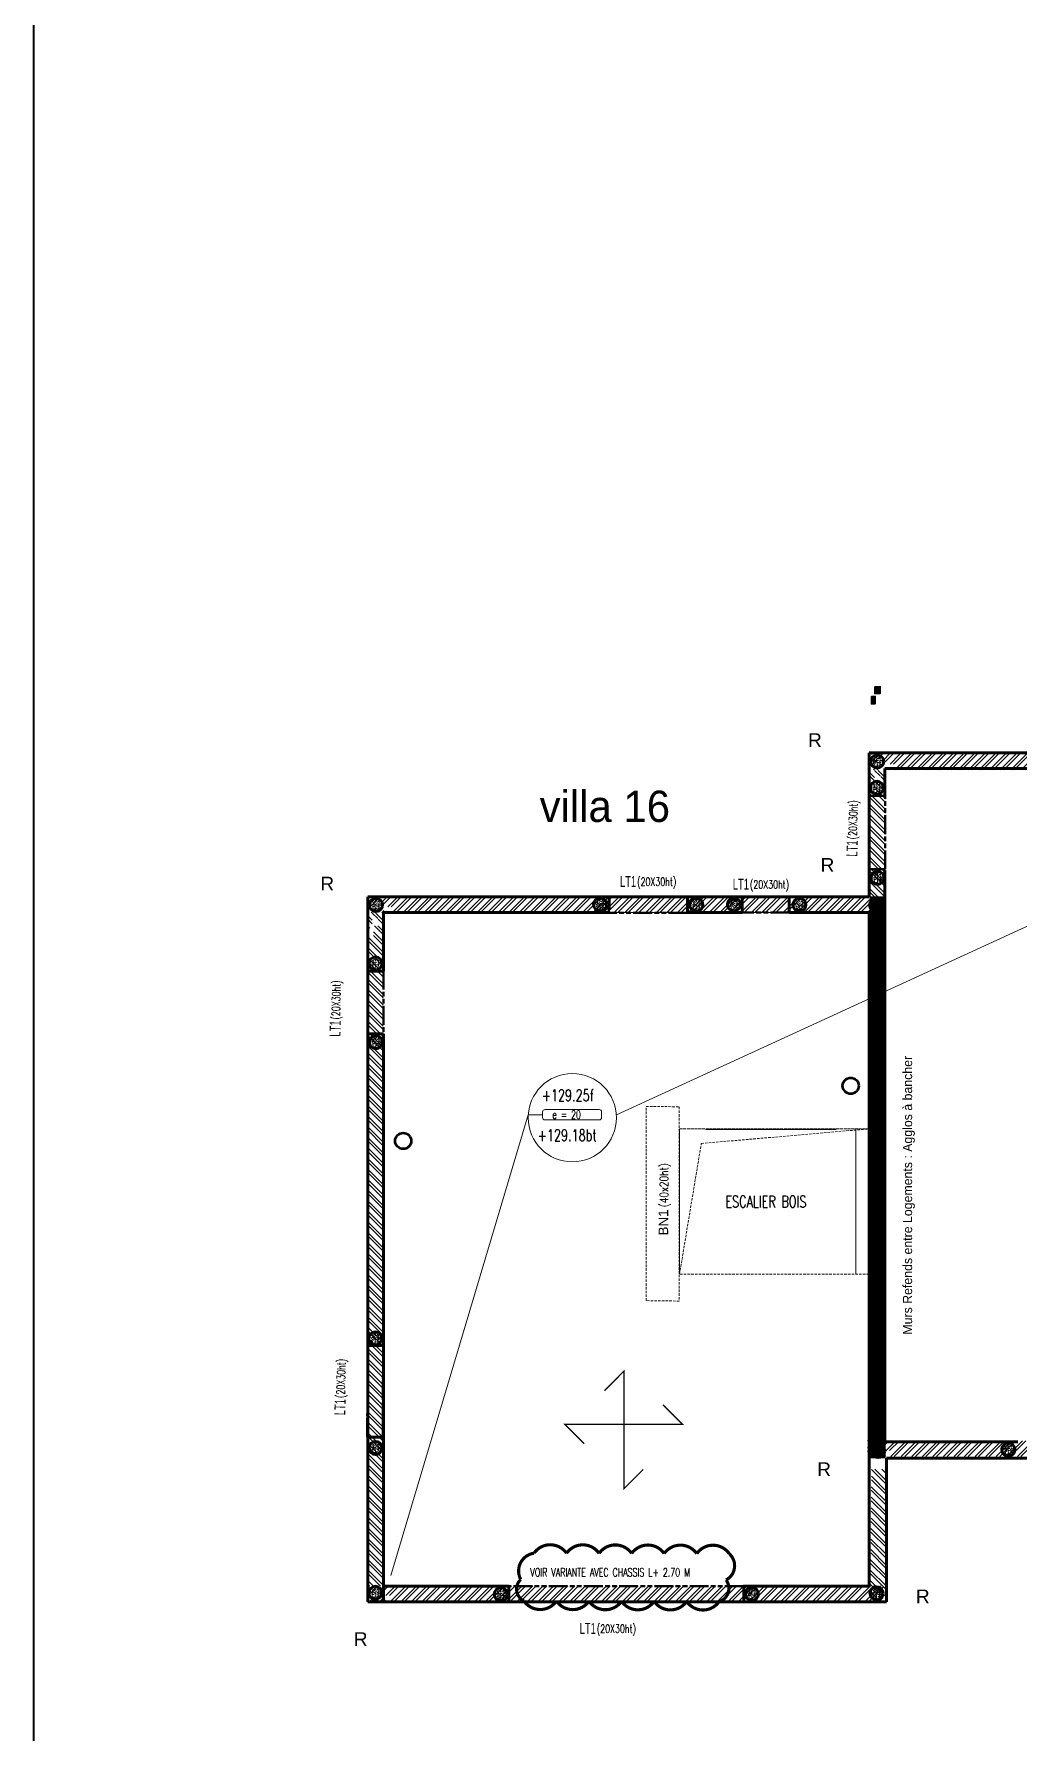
# Model space of a CAD drawing. Header units: metres. Extents: x -12536 to 12621, y -17191 to 9596.
# Drawn here: x -6160 to -4904, y -5508 to -3341 of the extents above; entities that cross this region are included whole.
import ezdxf
from ezdxf.enums import TextEntityAlignment as Align

# ---------------------------------------------------------------- set-up
doc = ezdxf.new("R2010")
doc.units = ezdxf.units.M
doc.header["$MEASUREMENT"] = 0
doc.linetypes.add('ACAD_ISO09W100', pattern=[45, 24, -3, 6, -3, 6, -3])
doc.linetypes.add('CACHE2', pattern=[4.7625, 3.175, -1.5875])
for name, color, linetype, lineweight in [('B-COT', 1, 'Continuous', 18), ('B-HAC', 8, 'Continuous', 9), ('B-HACH', 8, 'Continuous', 9), ('B-TEXT-BN', 3, 'Continuous', 20), ('B-TEXT-LINTEAU', 3, 'Continuous', 30), ('B-TEXT-NIVEAU', 3, 'Continuous', 20), ('B-TITRE BN', 7, 'Continuous', 60), ('B-titre linteau', 7, 'Continuous', 40), ('B-TITRE POTEAUX', 7, 'Continuous', 60), ('B-VOILE-BA', 7, 'Continuous', 60), ('DALLE', 5, 'Continuous', 9)]:
    doc.layers.add(name, color=color, linetype=linetype, lineweight=lineweight)
doc.layers.add('B-REVISION', color=4, linetype='Continuous', plot=False)
doc.layers.add('Calque commun', color=7, linetype='Continuous')
doc.styles.add('A1', font='ROMANS.shx', dxfattribs={"width": 0.8, "height": 0.3})
doc.styles.add('Arial', font='arial.ttf', dxfattribs={"height": 0.128})
doc.styles.add('Arial Narrow', font='ARIALN.TTF', dxfattribs={"width": 0.5})
doc.styles.add('Century Gothic4', font='GOTHIC.TTF', dxfattribs={"height": 0.4})
doc.styles.add('TEXTE100', font='romans.shx', dxfattribs={"width": 0.7, "height": 0.3})

msp = doc.modelspace()

# ---------------------------------------------------------------- hatches: boundary and pattern name
at = {"layer": 'B-HAC'}
h = msp.add_hatch(dxfattribs=at)
h.set_pattern_fill('ANSI32', color=1, angle=-90)
h.set_pattern_definition([(315, (-1141.07398, -9475.19367), (0.265165043, 0.265165043), []), (315, (-1141.07398, -9475.37044), (0.265165043, 0.265165043), [])])
h.paths.add_polyline_path([(-5073.075, -4441.884), (-5073.575, -5158.194), (-5093.575, -5158.194), (-5093.075, -4441.884)])
h.paths.add_polyline_path([(-5091.511, -4185.765), (-5086.003, -4185.84), (-5086.003, -4196.183), (-5091.511, -4196.108)])
h.paths.add_polyline_path([(-5087.602, -4173.608), (-5079.769, -4173.563), (-5079.743, -4182.835), (-5087.576, -4182.88)])
h = msp.add_hatch(dxfattribs=at)
h.set_pattern_fill('ANSI32', color=256)
h.set_pattern_definition([(45, (-67974.103, 87824.6525), (-6.7351921, 6.7351921), []), (45, (-67969.613, 87824.6525), (-6.7351921, 6.7351921), [])])
h.paths.add_polyline_path([(-5091.402, -4260.019), (-4432.559, -4260.095), (-4432.559, -4280.095), (-5091.402, -4280.019)])
h.paths.add_polyline_path([(-5072.24, -4277.933), (-5072.166, -4272.425), (-5061.822, -4272.425), (-5061.897, -4277.933)], flags=16)
h.paths.add_polyline_path([(-5084.397, -4274.024), (-5084.442, -4266.191), (-5075.17, -4266.165), (-5075.125, -4273.998)], flags=16)
h = msp.add_hatch(dxfattribs=at)
h.set_pattern_fill('ANSI32', color=256, angle=-90)
h.set_pattern_definition([(315, (87011.353, 58602.025), (6.7351921, 6.7351921), []), (315, (87011.353, 58597.535), (6.7351921, 6.7351921), [])])
h.paths.add_polyline_path([(-5073.318, -4280.676), (-5073.394, -5139.758), (-5093.394, -5139.758), (-5093.318, -4280.676)])
h.paths.add_polyline_path([(-5091.233, -4299.838), (-5085.724, -4299.912), (-5085.724, -4310.256), (-5091.233, -4310.181)], flags=16)
h.paths.add_polyline_path([(-5087.324, -4287.68), (-5079.49, -4287.636), (-5079.464, -4296.908), (-5087.298, -4296.952)], flags=16)
h = msp.add_hatch(dxfattribs=at)
h.set_pattern_fill('ANSI32', color=256)
h.set_pattern_definition([(45, (-68615.484, 87642.475), (-6.7351921, 6.7351921), []), (45, (-68610.994, 87642.475), (-6.7351921, 6.7351921), [])])
h.paths.add_polyline_path([(-5732.783, -4442.196), (-5073.94, -4442.272), (-5073.94, -4462.272), (-5732.783, -4462.196)])
h.paths.add_polyline_path([(-5713.621, -4460.111), (-5713.547, -4454.602), (-5703.203, -4454.602), (-5703.278, -4460.111)], flags=16)
h.paths.add_polyline_path([(-5725.778, -4456.201), (-5725.823, -4448.368), (-5716.551, -4448.342), (-5716.507, -4456.175)], flags=16)
h = msp.add_hatch(dxfattribs=at)
h.set_pattern_fill('ANSI32', color=256, angle=-90)
h.set_pattern_definition([(315, (86369.972, 58419.848), (6.7351921, 6.7351921), []), (315, (86369.972, 58415.358), (6.7351921, 6.7351921), [])])
h.paths.add_polyline_path([(-5714.699, -4462.853), (-5714.776, -5321.936), (-5734.776, -5321.936), (-5734.699, -4462.853)])
h.paths.add_polyline_path([(-5732.614, -4482.015), (-5727.106, -4482.089), (-5727.106, -4492.433), (-5732.614, -4492.358)], flags=16)
h.paths.add_polyline_path([(-5728.705, -4469.858), (-5720.872, -4469.813), (-5720.846, -4479.085), (-5728.679, -4479.13)], flags=16)
h = msp.add_hatch(dxfattribs=at)
h.set_pattern_fill('ANSI32', color=256, angle=-90)
h.set_pattern_definition([(315, (87011.966, 58405.729), (6.7351921, 6.7351921), []), (315, (87011.966, 58401.239), (6.7351921, 6.7351921), [])])
h.paths.add_polyline_path([(-5071.263, -5172.47), (-5072.782, -5336.055), (-5092.782, -5336.055), (-5091.263, -5172.47)])
h.paths.add_polyline_path([(-5090.62, -4496.134), (-5085.112, -4496.209), (-5085.112, -4506.552), (-5090.62, -4506.478)])
h.paths.add_polyline_path([(-5086.711, -4483.977), (-5078.878, -4483.932), (-5078.852, -4493.204), (-5086.685, -4493.249)])
h = msp.add_hatch(dxfattribs=at)
h.set_pattern_fill('ANSI32', color=256)
h.set_pattern_definition([(45, (-67979.164, 86948.46), (-6.7351921, 6.7351921), []), (45, (-67974.674, 86948.46), (-6.7351921, 6.7351921), [])])
h.paths.add_polyline_path([(-5096.463, -5136.211), (-4437.619, -5136.287), (-4437.619, -5156.287), (-5096.463, -5156.211)])
h.paths.add_polyline_path([(-5077.301, -5154.126), (-5077.226, -5148.617), (-5066.883, -5148.617), (-5066.958, -5154.126)], flags=16)
h.paths.add_polyline_path([(-5089.458, -5150.216), (-5089.503, -5142.383), (-5080.231, -5142.357), (-5080.186, -5150.19)], flags=16)
h = msp.add_hatch(dxfattribs=at)
h.set_pattern_fill('ANSI32', color=256)
h.set_pattern_definition([(45, (-68617.823, 86763.3325), (-6.7351921, 6.7351921), []), (45, (-68613.333, 86763.3325), (-6.7351921, 6.7351921), [])])
h.paths.add_polyline_path([(-5735.122, -5321.339), (-5076.279, -5321.415), (-5076.279, -5341.415), (-5735.122, -5341.339)])
h.paths.add_polyline_path([(-5715.96, -5339.253), (-5715.885, -5333.745), (-5705.542, -5333.745), (-5705.617, -5339.253)], flags=16)
h.paths.add_polyline_path([(-5728.117, -5335.344), (-5728.162, -5327.511), (-5718.89, -5327.485), (-5718.845, -5335.318)], flags=16)
at = {"layer": 'B-HACH', "ltscale": 0.225}
h = msp.add_hatch(dxfattribs=at)
h.set_pattern_fill('AR-CONC', color=256, scale=0.028, style=0)
h.set_pattern_definition([(50, (2850.5187, 7067.259), (5.1011707, -0.4462944), [0.5334, -5.8674]), (355, (2850.5187, 7067.259), (-0.9867991, 5.349586), [0.42672, -4.69392]), (100.451, (2850.944, 7067.222), (4.11439, 4.9032673), [0.45332, -4.98652]), (46.1842, (2850.5187, 7068.6814), (7.5902131, -1.1771852), [0.8001, -8.8011]), (96.6356, (2851.151, 7068.583), (6.6473186, 6.9279156), [0.67998, -7.47978]), (351.184, (2850.519, 7068.681), (6.647329, 6.9279033), [0.64008, -7.04088]), (21, (2851.23, 7068.3258), (4.2452166, -2.8634345), [0.5334, -5.8674]), (326, (2851.23, 7068.326), (1.7304568, 5.157263), [0.42672, -4.69392]), (71.4514, (2851.5836, 7068.087), (5.9756617, 2.29384), [0.45332, -4.98652]), (37.5, (2850.5187, 7067.259), (0.0864809, 2.3675411), [0, -4.637024, 0, -4.76504, 0, -4.7117]), (7.5, (2850.5187, 7067.259), (1.87095055, 2.8050561), [0, -2.716784, 0, -4.530344, 0, -1.79578]), (327.5, (2848.9327, 7067.259), (3.79653666, -0.16040483), [0, -1.778, 0, -5.54736, 0, -7.36092]), (317.5, (2848.2215, 7067.259), (4.1476171, 0.71194175), [0, -2.3114, 0, -3.684016, 0, -5.22732])])
h.paths.add_polyline_path([(-5075.669, -4269.204, 1), (-5092.469, -4269.204, 1)])
h = msp.add_hatch(dxfattribs=at)
h.set_pattern_fill('AR-CONC', color=256, scale=0.028, style=0)
h.set_pattern_definition([(50, (2850.1382, 7033.548), (5.1011707, -0.4462944), [0.5334, -5.8674]), (355, (2850.138, 7033.548), (-0.9867991, 5.349586), [0.42672, -4.69392]), (100.451, (2850.5633, 7033.511), (4.11439, 4.9032673), [0.45332, -4.98652]), (46.1842, (2850.138, 7034.9704), (7.5902131, -1.1771852), [0.8001, -8.8011]), (96.6356, (2850.771, 7034.872), (6.6473186, 6.9279156), [0.67998, -7.47978]), (351.184, (2850.138, 7034.97), (6.647329, 6.9279033), [0.64008, -7.04088]), (21, (2850.8494, 7034.6148), (4.2452166, -2.8634345), [0.5334, -5.8674]), (326, (2850.8494, 7034.615), (1.7304568, 5.157263), [0.42672, -4.69392]), (71.4514, (2851.203, 7034.376), (5.9756617, 2.29384), [0.45332, -4.98652]), (37.5, (2850.1382, 7033.548), (0.0864809, 2.3675411), [0, -4.637024, 0, -4.76504, 0, -4.7117]), (7.5, (2850.1382, 7033.548), (1.87095055, 2.8050561), [0, -2.716784, 0, -4.530344, 0, -1.79578]), (327.5, (2848.5523, 7033.548), (3.79653666, -0.16040483), [0, -1.778, 0, -5.54736, 0, -7.36092]), (317.5, (2847.841, 7033.548), (4.1476171, 0.71194175), [0, -2.3114, 0, -3.684016, 0, -5.22732])])
h.paths.add_polyline_path([(-5076.049, -4302.915, 1), (-5092.849, -4302.915, 1)])
h = msp.add_hatch(dxfattribs=at)
h.set_pattern_fill('AR-CONC', color=256, scale=0.028, style=0)
h.set_pattern_definition([(50, (2851.012, 6918.6927), (5.1011707, -0.4462944), [0.5334, -5.8674]), (355, (2851.012, 6918.693), (-0.9867991, 5.349586), [0.42672, -4.69392]), (100.451, (2851.437, 6918.6556), (4.11439, 4.9032673), [0.45332, -4.98652]), (46.1842, (2851.012, 6920.115), (7.5902131, -1.1771852), [0.8001, -8.8011]), (96.6356, (2851.6446, 6920.017), (6.6473186, 6.9279156), [0.67998, -7.47978]), (351.184, (2851.012, 6920.115), (6.647329, 6.9279033), [0.64008, -7.04088]), (21, (2851.7233, 6919.7595), (4.2452166, -2.8634345), [0.5334, -5.8674]), (326, (2851.723, 6919.7595), (1.7304568, 5.157263), [0.42672, -4.69392]), (71.4514, (2852.077, 6919.521), (5.9756617, 2.29384), [0.45332, -4.98652]), (37.5, (2851.012, 6918.6927), (0.0864809, 2.3675411), [0, -4.637024, 0, -4.76504, 0, -4.7117]), (7.5, (2851.012, 6918.6927), (1.87095055, 2.8050561), [0, -2.716784, 0, -4.530344, 0, -1.79578]), (327.5, (2849.426, 6918.6927), (3.79653666, -0.16040483), [0, -1.778, 0, -5.54736, 0, -7.36092]), (317.5, (2848.715, 6918.6927), (4.1476171, 0.71194175), [0, -2.3114, 0, -3.684016, 0, -5.22732])])
h.paths.add_polyline_path([(-5075.175, -4417.771, 1), (-5091.975, -4417.771, 1)])
h = msp.add_hatch(dxfattribs=at)
h.set_pattern_fill('AR-CONC', color=256, scale=0.028, style=0)
h.set_pattern_definition([(50, (2496.8634, 6884.676), (5.1011707, -0.4462944), [0.5334, -5.8674]), (355, (2496.8634, 6884.676), (-0.9867991, 5.349586), [0.42672, -4.69392]), (100.451, (2497.2885, 6884.6387), (4.11439, 4.9032673), [0.45332, -4.98652]), (46.1842, (2496.8634, 6886.0983), (7.5902131, -1.1771852), [0.8001, -8.8011]), (96.6356, (2497.496, 6886), (6.6473186, 6.9279156), [0.67998, -7.47978]), (351.184, (2496.863, 6886.098), (6.647329, 6.9279033), [0.64008, -7.04088]), (21, (2497.5746, 6885.7427), (4.2452166, -2.8634345), [0.5334, -5.8674]), (326, (2497.5746, 6885.7427), (1.7304568, 5.157263), [0.42672, -4.69392]), (71.4514, (2497.9284, 6885.504), (5.9756617, 2.29384), [0.45332, -4.98652]), (37.5, (2496.8634, 6884.676), (0.0864809, 2.3675411), [0, -4.637024, 0, -4.76504, 0, -4.7117]), (7.5, (2496.8634, 6884.676), (1.87095055, 2.8050561), [0, -2.716784, 0, -4.530344, 0, -1.79578]), (327.5, (2495.2774, 6884.676), (3.79653666, -0.16040483), [0, -1.778, 0, -5.54736, 0, -7.36092]), (317.5, (2494.5662, 6884.676), (4.1476171, 0.71194175), [0, -2.3114, 0, -3.684016, 0, -5.22732])])
h.paths.add_polyline_path([(-5429.324, -4451.787, 1), (-5446.124, -4451.787, 1)])
h = msp.add_hatch(dxfattribs=at)
h.set_pattern_fill('AR-CONC', color=256, scale=0.028, style=0)
h.set_pattern_definition([(50, (2667.725, 6884.76), (5.1011707, -0.4462944), [0.5334, -5.8674]), (355, (2667.725, 6884.76), (-0.9867991, 5.349586), [0.42672, -4.69392]), (100.451, (2668.15, 6884.7226), (4.11439, 4.9032673), [0.45332, -4.98652]), (46.1842, (2667.725, 6886.182), (7.5902131, -1.1771852), [0.8001, -8.8011]), (96.6356, (2668.357, 6886.084), (6.6473186, 6.9279156), [0.67998, -7.47978]), (351.184, (2667.725, 6886.182), (6.647329, 6.9279033), [0.64008, -7.04088]), (21, (2668.436, 6885.8266), (4.2452166, -2.8634345), [0.5334, -5.8674]), (326, (2668.436, 6885.8266), (1.7304568, 5.157263), [0.42672, -4.69392]), (71.4514, (2668.79, 6885.588), (5.9756617, 2.29384), [0.45332, -4.98652]), (37.5, (2667.7248, 6884.7598), (0.0864809, 2.3675411), [0, -4.637024, 0, -4.76504, 0, -4.7117]), (7.5, (2667.7248, 6884.7598), (1.87095055, 2.8050561), [0, -2.716784, 0, -4.530344, 0, -1.79578]), (327.5, (2666.1389, 6884.7598), (3.79653666, -0.16040483), [0, -1.778, 0, -5.54736, 0, -7.36092]), (317.5, (2665.4277, 6884.7598), (4.1476171, 0.71194175), [0, -2.3114, 0, -3.684016, 0, -5.22732])])
h.paths.add_polyline_path([(-5258.462, -4451.703, 1), (-5275.262, -4451.703, 1)])
h = msp.add_hatch(dxfattribs=at)
h.set_pattern_fill('AR-CONC', color=256, scale=0.028, style=0)
h.set_pattern_definition([(50, (2210.7055, 6884.1566), (5.1011707, -0.4462944), [0.5334, -5.8674]), (355, (2210.7055, 6884.1566), (-0.9867991, 5.349586), [0.42672, -4.69392]), (100.451, (2211.1306, 6884.1194), (4.11439, 4.9032673), [0.45332, -4.98652]), (46.1842, (2210.7055, 6885.579), (7.5902131, -1.1771852), [0.8001, -8.8011]), (96.6356, (2211.338, 6885.481), (6.6473186, 6.9279156), [0.67998, -7.47978]), (351.184, (2210.7055, 6885.579), (6.647329, 6.9279033), [0.64008, -7.04088]), (21, (2211.4167, 6885.2234), (4.2452166, -2.8634345), [0.5334, -5.8674]), (326, (2211.4167, 6885.2234), (1.7304568, 5.157263), [0.42672, -4.69392]), (71.4514, (2211.7705, 6884.985), (5.9756617, 2.29384), [0.45332, -4.98652]), (37.5, (2210.7055, 6884.1566), (0.0864809, 2.3675411), [0, -4.637024, 0, -4.76504, 0, -4.7117]), (7.5, (2210.7055, 6884.1566), (1.87095055, 2.8050561), [0, -2.716784, 0, -4.530344, 0, -1.79578]), (327.5, (2209.1195, 6884.1566), (3.79653666, -0.16040483), [0, -1.778, 0, -5.54736, 0, -7.36092]), (317.5, (2208.4083, 6884.1566), (4.1476171, 0.71194175), [0, -2.3114, 0, -3.684016, 0, -5.22732])])
h.paths.add_polyline_path([(-5715.482, -4452.307, 1), (-5732.282, -4452.307, 1)])
h = msp.add_hatch(dxfattribs=at)
h.set_pattern_fill('AR-CONC', color=256, scale=0.028, style=0)
h.set_pattern_definition([(50, (2619.7643, 6884.2573), (5.1011707, -0.4462944), [0.5334, -5.8674]), (355, (2619.764, 6884.2573), (-0.9867991, 5.349586), [0.42672, -4.69392]), (100.451, (2620.1894, 6884.22), (4.11439, 4.9032673), [0.45332, -4.98652]), (46.1842, (2619.764, 6885.68), (7.5902131, -1.1771852), [0.8001, -8.8011]), (96.6356, (2620.397, 6885.5816), (6.6473186, 6.9279156), [0.67998, -7.47978]), (351.184, (2619.764, 6885.68), (6.647329, 6.9279033), [0.64008, -7.04088]), (21, (2620.4755, 6885.324), (4.2452166, -2.8634345), [0.5334, -5.8674]), (326, (2620.4755, 6885.324), (1.7304568, 5.157263), [0.42672, -4.69392]), (71.4514, (2620.829, 6885.0855), (5.9756617, 2.29384), [0.45332, -4.98652]), (37.5, (2619.7643, 6884.2573), (0.0864809, 2.3675411), [0, -4.637024, 0, -4.76504, 0, -4.7117]), (7.5, (2619.7643, 6884.2573), (1.87095055, 2.8050561), [0, -2.716784, 0, -4.530344, 0, -1.79578]), (327.5, (2618.1783, 6884.2573), (3.79653666, -0.16040483), [0, -1.778, 0, -5.54736, 0, -7.36092]), (317.5, (2617.467, 6884.2573), (4.1476171, 0.71194175), [0, -2.3114, 0, -3.684016, 0, -5.22732])])
h.paths.add_polyline_path([(-5306.423, -4452.206, 1), (-5323.223, -4452.206, 1)])
h = msp.add_hatch(dxfattribs=at)
h.set_pattern_fill('AR-CONC', color=256, scale=0.028, style=0)
h.set_pattern_definition([(50, (2751.314, 6884.346), (5.1011707, -0.4462944), [0.5334, -5.8674]), (355, (2751.314, 6884.346), (-0.9867991, 5.349586), [0.42672, -4.69392]), (100.451, (2751.739, 6884.3086), (4.11439, 4.9032673), [0.45332, -4.98652]), (46.1842, (2751.314, 6885.768), (7.5902131, -1.1771852), [0.8001, -8.8011]), (96.6356, (2751.946, 6885.67), (6.6473186, 6.9279156), [0.67998, -7.47978]), (351.184, (2751.314, 6885.768), (6.647329, 6.9279033), [0.64008, -7.04088]), (21, (2752.025, 6885.4126), (4.2452166, -2.8634345), [0.5334, -5.8674]), (326, (2752.025, 6885.4126), (1.7304568, 5.157263), [0.42672, -4.69392]), (71.4514, (2752.379, 6885.174), (5.9756617, 2.29384), [0.45332, -4.98652]), (37.5, (2751.3138, 6884.3458), (0.0864809, 2.3675411), [0, -4.637024, 0, -4.76504, 0, -4.7117]), (7.5, (2751.3138, 6884.3458), (1.87095055, 2.8050561), [0, -2.716784, 0, -4.530344, 0, -1.79578]), (327.5, (2749.7278, 6884.3458), (3.79653666, -0.16040483), [0, -1.778, 0, -5.54736, 0, -7.36092]), (317.5, (2749.0166, 6884.3458), (4.1476171, 0.71194175), [0, -2.3114, 0, -3.684016, 0, -5.22732])])
h.paths.add_polyline_path([(-5174.873, -4452.117, 1), (-5191.673, -4452.117, 1)])
h = msp.add_hatch(dxfattribs=at)
h.set_pattern_fill('AR-CONC', color=256, scale=0.028, style=0)
h.set_pattern_definition([(50, (2849.404, 6883.944), (5.1011707, -0.4462944), [0.5334, -5.8674]), (355, (2849.404, 6883.944), (-0.9867991, 5.349586), [0.42672, -4.69392]), (100.451, (2849.829, 6883.907), (4.11439, 4.9032673), [0.45332, -4.98652]), (46.1842, (2849.404, 6885.3665), (7.5902131, -1.1771852), [0.8001, -8.8011]), (96.6356, (2850.0366, 6885.2684), (6.6473186, 6.9279156), [0.67998, -7.47978]), (351.184, (2849.404, 6885.3665), (6.647329, 6.9279033), [0.64008, -7.04088]), (21, (2850.1152, 6885.011), (4.2452166, -2.8634345), [0.5334, -5.8674]), (326, (2850.115, 6885.011), (1.7304568, 5.157263), [0.42672, -4.69392]), (71.4514, (2850.469, 6884.7723), (5.9756617, 2.29384), [0.45332, -4.98652]), (37.5, (2849.404, 6883.9441), (0.0864809, 2.3675411), [0, -4.637024, 0, -4.76504, 0, -4.7117]), (7.5, (2849.404, 6883.944), (1.87095055, 2.8050561), [0, -2.716784, 0, -4.530344, 0, -1.79578]), (327.5, (2847.818, 6883.944), (3.79653666, -0.16040483), [0, -1.778, 0, -5.54736, 0, -7.36092]), (317.5, (2847.107, 6883.944), (4.1476171, 0.71194175), [0, -2.3114, 0, -3.684016, 0, -5.22732])])
h.paths.add_polyline_path([(-5076.783, -4452.519, 1), (-5093.583, -4452.519, 1)])
h = msp.add_hatch(dxfattribs=at)
h.set_pattern_fill('AR-CONC', color=256, scale=0.028, style=0)
h.set_pattern_definition([(50, (2210.2095, 6809.5024), (5.1011707, -0.4462944), [0.5334, -5.8674]), (355, (2210.2095, 6809.5024), (-0.9867991, 5.349586), [0.42672, -4.69392]), (100.451, (2210.6346, 6809.465), (4.11439, 4.9032673), [0.45332, -4.98652]), (46.1842, (2210.2095, 6810.925), (7.5902131, -1.1771852), [0.8001, -8.8011]), (96.6356, (2210.842, 6810.827), (6.6473186, 6.9279156), [0.67998, -7.47978]), (351.184, (2210.2095, 6810.925), (6.647329, 6.9279033), [0.64008, -7.04088]), (21, (2210.9207, 6810.569), (4.2452166, -2.8634345), [0.5334, -5.8674]), (326, (2210.9207, 6810.569), (1.7304568, 5.157263), [0.42672, -4.69392]), (71.4514, (2211.2745, 6810.3306), (5.9756617, 2.29384), [0.45332, -4.98652]), (37.5, (2210.2095, 6809.5024), (0.0864809, 2.3675411), [0, -4.637024, 0, -4.76504, 0, -4.7117]), (7.5, (2210.2095, 6809.5024), (1.87095055, 2.8050561), [0, -2.716784, 0, -4.530344, 0, -1.79578]), (327.5, (2208.6235, 6809.5024), (3.79653666, -0.16040483), [0, -1.778, 0, -5.54736, 0, -7.36092]), (317.5, (2207.9123, 6809.5024), (4.1476171, 0.71194175), [0, -2.3114, 0, -3.684016, 0, -5.22732])])
h.paths.add_polyline_path([(-5715.978, -4526.961, 1), (-5732.778, -4526.961, 1)])
h = msp.add_hatch(dxfattribs=at)
h.set_pattern_fill('AR-CONC', color=256, scale=0.028, style=0)
h.set_pattern_definition([(50, (2210.6616, 6709), (5.1011707, -0.4462944), [0.5334, -5.8674]), (355, (2210.6616, 6709), (-0.9867991, 5.349586), [0.42672, -4.69392]), (100.451, (2211.0867, 6708.9626), (4.11439, 4.9032673), [0.45332, -4.98652]), (46.1842, (2210.6616, 6710.422), (7.5902131, -1.1771852), [0.8001, -8.8011]), (96.6356, (2211.294, 6710.324), (6.6473186, 6.9279156), [0.67998, -7.47978]), (351.184, (2210.6616, 6710.422), (6.647329, 6.9279033), [0.64008, -7.04088]), (21, (2211.373, 6710.0666), (4.2452166, -2.8634345), [0.5334, -5.8674]), (326, (2211.373, 6710.0666), (1.7304568, 5.157263), [0.42672, -4.69392]), (71.4514, (2211.7266, 6709.828), (5.9756617, 2.29384), [0.45332, -4.98652]), (37.5, (2210.6616, 6708.9998), (0.0864809, 2.3675411), [0, -4.637024, 0, -4.76504, 0, -4.7117]), (7.5, (2210.6616, 6708.9998), (1.87095055, 2.8050561), [0, -2.716784, 0, -4.530344, 0, -1.79578]), (327.5, (2209.0756, 6708.9998), (3.79653666, -0.16040483), [0, -1.778, 0, -5.54736, 0, -7.36092]), (317.5, (2208.3644, 6708.9998), (4.1476171, 0.71194175), [0, -2.3114, 0, -3.684016, 0, -5.22732])])
h.paths.add_polyline_path([(-5715.526, -4627.463, 1), (-5732.326, -4627.463, 1)])
h = msp.add_hatch(dxfattribs=at)
h.set_pattern_fill('AR-CONC', color=256, scale=0.028, style=0)
h.set_pattern_definition([(50, (2209.791, 6330.845), (5.1011707, -0.4462944), [0.5334, -5.8674]), (355, (2209.791, 6330.845), (-0.9867991, 5.349586), [0.42672, -4.69392]), (100.451, (2210.216, 6330.808), (4.11439, 4.9032673), [0.45332, -4.98652]), (46.1842, (2209.791, 6332.2676), (7.5902131, -1.1771852), [0.8001, -8.8011]), (96.6356, (2210.423, 6332.1695), (6.6473186, 6.9279156), [0.67998, -7.47978]), (351.184, (2209.791, 6332.2676), (6.647329, 6.9279033), [0.64008, -7.04088]), (21, (2210.502, 6331.912), (4.2452166, -2.8634345), [0.5334, -5.8674]), (326, (2210.502, 6331.912), (1.7304568, 5.157263), [0.42672, -4.69392]), (71.4514, (2210.856, 6331.6733), (5.9756617, 2.29384), [0.45332, -4.98652]), (37.5, (2209.7908, 6330.8452), (0.0864809, 2.3675411), [0, -4.637024, 0, -4.76504, 0, -4.7117]), (7.5, (2209.7908, 6330.8452), (1.87095055, 2.8050561), [0, -2.716784, 0, -4.530344, 0, -1.79578]), (327.5, (2208.2048, 6330.8452), (3.79653666, -0.16040483), [0, -1.778, 0, -5.54736, 0, -7.36092]), (317.5, (2207.4936, 6330.845), (4.1476171, 0.71194175), [0, -2.3114, 0, -3.684016, 0, -5.22732])])
h.paths.add_polyline_path([(-5716.396, -5005.618, 1), (-5733.196, -5005.618, 1)])
h = msp.add_hatch(dxfattribs=at)
h.set_pattern_fill('AR-CONC', color=256, scale=0.028, style=0)
h.set_pattern_definition([(50, (2210.2613, 6191.046), (5.1011707, -0.4462944), [0.5334, -5.8674]), (355, (2210.261, 6191.046), (-0.9867991, 5.349586), [0.42672, -4.69392]), (100.451, (2210.6864, 6191.009), (4.11439, 4.9032673), [0.45332, -4.98652]), (46.1842, (2210.261, 6192.4684), (7.5902131, -1.1771852), [0.8001, -8.8011]), (96.6356, (2210.894, 6192.37), (6.6473186, 6.9279156), [0.67998, -7.47978]), (351.184, (2210.261, 6192.4684), (6.647329, 6.9279033), [0.64008, -7.04088]), (21, (2210.9725, 6192.113), (4.2452166, -2.8634345), [0.5334, -5.8674]), (326, (2210.9725, 6192.113), (1.7304568, 5.157263), [0.42672, -4.69392]), (71.4514, (2211.326, 6191.874), (5.9756617, 2.29384), [0.45332, -4.98652]), (37.5, (2210.2613, 6191.046), (0.0864809, 2.3675411), [0, -4.637024, 0, -4.76504, 0, -4.7117]), (7.5, (2210.2613, 6191.046), (1.87095055, 2.8050561), [0, -2.716784, 0, -4.530344, 0, -1.79578]), (327.5, (2208.6753, 6191.046), (3.79653666, -0.16040483), [0, -1.778, 0, -5.54736, 0, -7.36092]), (317.5, (2207.964, 6191.046), (4.1476171, 0.71194175), [0, -2.3114, 0, -3.684016, 0, -5.22732])])
h.paths.add_polyline_path([(-5715.926, -5145.417, 1), (-5732.726, -5145.417, 1)])
h = msp.add_hatch(dxfattribs=at)
h.set_pattern_fill('AR-CONC', color=256, scale=0.028, style=0)
h.set_pattern_definition([(50, (2851.777, 6187.1174), (5.1011707, -0.4462944), [0.5334, -5.8674]), (355, (2851.777, 6187.1174), (-0.9867991, 5.349586), [0.42672, -4.69392]), (100.451, (2852.202, 6187.08), (4.11439, 4.9032673), [0.45332, -4.98652]), (46.1842, (2851.777, 6188.54), (7.5902131, -1.1771852), [0.8001, -8.8011]), (96.6356, (2852.41, 6188.442), (6.6473186, 6.9279156), [0.67998, -7.47978]), (351.184, (2851.777, 6188.54), (6.647329, 6.9279033), [0.64008, -7.04088]), (21, (2852.4883, 6188.184), (4.2452166, -2.8634345), [0.5334, -5.8674]), (326, (2852.4883, 6188.184), (1.7304568, 5.157263), [0.42672, -4.69392]), (71.4514, (2852.842, 6187.9455), (5.9756617, 2.29384), [0.45332, -4.98652]), (37.5, (2851.7771, 6187.1174), (0.0864809, 2.3675411), [0, -4.637024, 0, -4.76504, 0, -4.7117]), (7.5, (2851.7771, 6187.1174), (1.87095055, 2.8050561), [0, -2.716784, 0, -4.530344, 0, -1.79578]), (327.5, (2850.1912, 6187.1174), (3.79653666, -0.16040483), [0, -1.778, 0, -5.54736, 0, -7.36092]), (317.5, (2849.48, 6187.1174), (4.1476171, 0.71194175), [0, -2.3114, 0, -3.684016, 0, -5.22732])])
h.paths.add_polyline_path([(-5074.41, -5149.346, 1), (-5091.21, -5149.346, 1)])
h = msp.add_hatch(dxfattribs=at)
h.set_pattern_fill('AR-CONC', color=256, scale=0.028, style=0)
h.set_pattern_definition([(50, (3018.0446, 6188.8566), (5.1011707, -0.4462944), [0.5334, -5.8674]), (355, (3018.0446, 6188.8566), (-0.9867991, 5.349586), [0.42672, -4.69392]), (100.451, (3018.4697, 6188.8195), (4.11439, 4.9032673), [0.45332, -4.98652]), (46.1842, (3018.0446, 6190.279), (7.5902131, -1.1771852), [0.8001, -8.8011]), (96.6356, (3018.677, 6190.181), (6.6473186, 6.9279156), [0.67998, -7.47978]), (351.184, (3018.0446, 6190.279), (6.647329, 6.9279033), [0.64008, -7.04088]), (21, (3018.7558, 6189.9234), (4.2452166, -2.8634345), [0.5334, -5.8674]), (326, (3018.756, 6189.9234), (1.7304568, 5.157263), [0.42672, -4.69392]), (71.4514, (3019.1095, 6189.685), (5.9756617, 2.29384), [0.45332, -4.98652]), (37.5, (3018.0446, 6188.8566), (0.0864809, 2.3675411), [0, -4.637024, 0, -4.76504, 0, -4.7117]), (7.5, (3018.0446, 6188.8566), (1.87095055, 2.8050561), [0, -2.716784, 0, -4.530344, 0, -1.79578]), (327.5, (3016.4586, 6188.8566), (3.79653666, -0.16040483), [0, -1.778, 0, -5.54736, 0, -7.36092]), (317.5, (3015.7474, 6188.8566), (4.1476171, 0.71194175), [0, -2.3114, 0, -3.684016, 0, -5.22732])])
h.paths.add_polyline_path([(-4908.143, -5147.607, 1), (-4924.943, -5147.607, 1)])
h = msp.add_hatch(dxfattribs=at)
h.set_pattern_fill('AR-CONC', color=256, scale=0.028, style=0)
h.set_pattern_definition([(50, (2209.924, 6006.1085), (5.1011707, -0.4462944), [0.5334, -5.8674]), (355, (2209.924, 6006.1085), (-0.9867991, 5.349586), [0.42672, -4.69392]), (100.451, (2210.349, 6006.0713), (4.11439, 4.9032673), [0.45332, -4.98652]), (46.1842, (2209.924, 6007.531), (7.5902131, -1.1771852), [0.8001, -8.8011]), (96.6356, (2210.5566, 6007.433), (6.6473186, 6.9279156), [0.67998, -7.47978]), (351.184, (2209.924, 6007.531), (6.647329, 6.9279033), [0.64008, -7.04088]), (21, (2210.6353, 6007.1753), (4.2452166, -2.8634345), [0.5334, -5.8674]), (326, (2210.6353, 6007.1753), (1.7304568, 5.157263), [0.42672, -4.69392]), (71.4514, (2210.989, 6006.9367), (5.9756617, 2.29384), [0.45332, -4.98652]), (37.5, (2209.924, 6006.1085), (0.0864809, 2.3675411), [0, -4.637024, 0, -4.76504, 0, -4.7117]), (7.5, (2209.924, 6006.1085), (1.87095055, 2.8050561), [0, -2.716784, 0, -4.530344, 0, -1.79578]), (327.5, (2208.338, 6006.1085), (3.79653666, -0.16040483), [0, -1.778, 0, -5.54736, 0, -7.36092]), (317.5, (2207.627, 6006.1085), (4.1476171, 0.71194175), [0, -2.3114, 0, -3.684016, 0, -5.22732])])
h.paths.add_polyline_path([(-5716.263, -5330.355, 1), (-5733.063, -5330.355, 1)])
h = msp.add_hatch(dxfattribs=at)
h.set_pattern_fill('AR-CONC', color=256, scale=0.028, style=0)
h.set_pattern_definition([(50, (2370.082, 6004.1542), (5.1011707, -0.4462944), [0.5334, -5.8674]), (355, (2370.082, 6004.154), (-0.9867991, 5.349586), [0.42672, -4.69392]), (100.451, (2370.507, 6004.117), (4.11439, 4.9032673), [0.45332, -4.98652]), (46.1842, (2370.082, 6005.5766), (7.5902131, -1.1771852), [0.8001, -8.8011]), (96.6356, (2370.7146, 6005.4785), (6.6473186, 6.9279156), [0.67998, -7.47978]), (351.184, (2370.082, 6005.577), (6.647329, 6.9279033), [0.64008, -7.04088]), (21, (2370.7933, 6005.221), (4.2452166, -2.8634345), [0.5334, -5.8674]), (326, (2370.7933, 6005.221), (1.7304568, 5.157263), [0.42672, -4.69392]), (71.4514, (2371.147, 6004.9824), (5.9756617, 2.29384), [0.45332, -4.98652]), (37.5, (2370.0821, 6004.1542), (0.0864809, 2.3675411), [0, -4.637024, 0, -4.76504, 0, -4.7117]), (7.5, (2370.082, 6004.1542), (1.87095055, 2.8050561), [0, -2.716784, 0, -4.530344, 0, -1.79578]), (327.5, (2368.4961, 6004.1542), (3.79653666, -0.16040483), [0, -1.778, 0, -5.54736, 0, -7.36092]), (317.5, (2367.785, 6004.1542), (4.1476171, 0.71194175), [0, -2.3114, 0, -3.684016, 0, -5.22732])])
h.paths.add_polyline_path([(-5556.105, -5332.309, 1), (-5572.905, -5332.309, 1)])
h = msp.add_hatch(dxfattribs=at)
h.set_pattern_fill('AR-CONC', color=256, scale=0.028, style=0)
h.set_pattern_definition([(50, (2690.696, 6004.652), (5.1011707, -0.4462944), [0.5334, -5.8674]), (355, (2690.696, 6004.652), (-0.9867991, 5.349586), [0.42672, -4.69392]), (100.451, (2691.121, 6004.6146), (4.11439, 4.9032673), [0.45332, -4.98652]), (46.1842, (2690.696, 6006.074), (7.5902131, -1.1771852), [0.8001, -8.8011]), (96.6356, (2691.3286, 6005.976), (6.6473186, 6.9279156), [0.67998, -7.47978]), (351.184, (2690.696, 6006.074), (6.647329, 6.9279033), [0.64008, -7.04088]), (21, (2691.4073, 6005.7186), (4.2452166, -2.8634345), [0.5334, -5.8674]), (326, (2691.407, 6005.7186), (1.7304568, 5.157263), [0.42672, -4.69392]), (71.4514, (2691.761, 6005.48), (5.9756617, 2.29384), [0.45332, -4.98652]), (37.5, (2690.696, 6004.6518), (0.0864809, 2.3675411), [0, -4.637024, 0, -4.76504, 0, -4.7117]), (7.5, (2690.696, 6004.6518), (1.87095055, 2.8050561), [0, -2.716784, 0, -4.530344, 0, -1.79578]), (327.5, (2689.11, 6004.6518), (3.79653666, -0.16040483), [0, -1.778, 0, -5.54736, 0, -7.36092]), (317.5, (2688.399, 6004.6518), (4.1476171, 0.71194175), [0, -2.3114, 0, -3.684016, 0, -5.22732])])
h.paths.add_polyline_path([(-5235.491, -5331.811, 1), (-5252.291, -5331.811, 1)])
h = msp.add_hatch(dxfattribs=at)
h.set_pattern_fill('AR-CONC', color=256, scale=0.028, style=0)
h.set_pattern_definition([(50, (2849.7536, 6005.554), (5.1011707, -0.4462944), [0.5334, -5.8674]), (355, (2849.7536, 6005.554), (-0.9867991, 5.349586), [0.42672, -4.69392]), (100.451, (2850.1787, 6005.5167), (4.11439, 4.9032673), [0.45332, -4.98652]), (46.1842, (2849.7536, 6006.976), (7.5902131, -1.1771852), [0.8001, -8.8011]), (96.6356, (2850.386, 6006.878), (6.6473186, 6.9279156), [0.67998, -7.47978]), (351.184, (2849.7536, 6006.976), (6.647329, 6.9279033), [0.64008, -7.04088]), (21, (2850.465, 6006.6207), (4.2452166, -2.8634345), [0.5334, -5.8674]), (326, (2850.465, 6006.6207), (1.7304568, 5.157263), [0.42672, -4.69392]), (71.4514, (2850.8186, 6006.382), (5.9756617, 2.29384), [0.45332, -4.98652]), (37.5, (2849.7536, 6005.5539), (0.0864809, 2.3675411), [0, -4.637024, 0, -4.76504, 0, -4.7117]), (7.5, (2849.7536, 6005.554), (1.87095055, 2.8050561), [0, -2.716784, 0, -4.530344, 0, -1.79578]), (327.5, (2848.1676, 6005.554), (3.79653666, -0.16040483), [0, -1.778, 0, -5.54736, 0, -7.36092]), (317.5, (2847.4564, 6005.554), (4.1476171, 0.71194175), [0, -2.3114, 0, -3.684016, 0, -5.22732])])
h.paths.add_polyline_path([(-5076.434, -5330.909, 1), (-5093.234, -5330.909, 1)])

# ---------------------------------------------------------------- linework, layer by layer
at = {"color": 3, "lineweight": 40}
msp.add_lwpolyline([(-6160.5, -1173), (304, -1173), (304, -8133.5), (-6160.5, -8133.5)], close=True, dxfattribs=at)
at = {"layer": 'B-COT', "color": 6, "linetype": 'ACAD_ISO09W100', "lineweight": 50}
for points in [[(-5073.888, -4313.118), (-5094.304, -4313.118), (-5094.304, -4406.775), (-5073.888, -4406.775)], [(-5426.383, -4441.875), (-5326.299, -4441.875), (-5326.299, -4462.33), (-5426.383, -4462.33)], [(-5256.24, -4441.86), (-5196.283, -4441.86), (-5196.283, -4462.104), (-5256.24, -4462.104)], [(-5734.337, -4536.25), (-5714.405, -4536.25), (-5714.405, -4616.808), (-5734.337, -4616.808)], [(-5734.756, -5014.908), (-5714.824, -5014.908), (-5715.003, -5131.403), (-5734.934, -5131.403)], [(-5254.336, -5321.863), (-5554.331, -5321.863), (-5554.331, -5341.836), (-5254.336, -5341.836)]]:
    msp.add_lwpolyline(points, close=True, dxfattribs=at)
at = {"layer": 'B-COT', "color": 3, "linetype": 'CACHE2'}
msp.add_lwpolyline([(-5378.904, -4709.414), (-5336.643, -4709.943), (-5336.643, -4957.943), (-5378.904, -4957.414)], close=True, dxfattribs=at)
at = {"layer": 'B-COT', "color": 5, "lineweight": 53}
for centre in [(-5117.794, -4683.196), (-5689.123, -4753.539)]:
    msp.add_circle(centre, 10.269, dxfattribs=at)
at = {"layer": 'B-REVISION', "lineweight": 20, "const_width": 4, "elevation": -34.014}
msp.add_lwpolyline([(-5285.669, -5341.529, -0.52056705), (-5327.219, -5341.406, -0.52056705), (-5368.769, -5341.284, -0.52056705), (-5410.32, -5341.161, -0.52056705), (-5451.87, -5341.039, -0.52056705), (-5493.42, -5340.916, -0.52056705), (-5534.971, -5340.794, -0.52056705), (-5539.038, -5313.308, -0.52056705), (-5522.076, -5279.748, -0.52056705), (-5480.525, -5279.871, -0.52056705), (-5438.975, -5279.993, -0.52056705), (-5397.425, -5280.116, -0.52056705), (-5355.874, -5280.238, -0.52056705), (-5314.324, -5280.361, -0.52056705), (-5272.773, -5280.483, -0.52056705), (-5276.945, -5313.983, -0.52056705)], format="xyb", close=True, dxfattribs=at)
at = {"layer": 'B-TEXT-NIVEAU', "color": 6}
for p, q in [((-5416.958, -4720.064, -34.014), (-4460, -4280.855)), ((-5704.969, -5308.447), (-5529.397, -4720.064, -34.014)), ((-5511.108, -4720.064, -34.014), (-5529.397, -4720.064, -34.014)), ((-5511.108, -4723.694, -34.014), (-5511.108, -4716.435, -34.014)), ((-5508.108, -4713.435, -34.014), (-5438.902, -4713.435, -34.014)), ((-5435.902, -4716.435, -34.014), (-5435.902, -4723.694, -34.014)), ((-5438.902, -4726.694, -34.014), (-5508.108, -4726.694, -34.014))]:
    msp.add_line(p, q, dxfattribs=at)
msp.add_circle((-5473.178, -4723.893, -34.014), 56.35, dxfattribs=at)
for centre, start, end in [((-5508.108, -4716.435, -34.014), 90, 180), ((-5508.108, -4723.694, -34.014), 180, 270), ((-5438.902, -4716.435, -34.014), 0, 90), ((-5438.902, -4723.694, -34.014), 270, 0)]:
    msp.add_arc(centre, 3, start, end, dxfattribs=at)
at = {"layer": 'B-VOILE-BA'}
for p, q in [((-5074.177, -4278.11), (-4864.177, -4278.11)), ((-5074.177, -4278.11), (-5074.177, -4312.988)), ((-5074.177, -4407.867), (-5074.177, -5138.111)), ((-5426.268, -4441.831), (-5426.268, -4457.831)), ((-5426.268, -4461.83), (-5714.269, -4461.83)), ((-5714.269, -4461.83), (-5714.269, -4536.831)), ((-5714.175, -4527.11), (-5714.175, -4462.11)), ((-5714.269, -4536.831), (-5734.268, -4536.831)), ((-5734.268, -4616.831), (-5714.269, -4616.831)), ((-5714.269, -4616.831), (-5714.269, -5011.831)), ((-5714.175, -4914.112), (-5714.175, -4627.11)), ((-5714.175, -5342.11), (-5714.175, -4974.112)), ((-4904.207, -5137.682), (-5074.462, -5137.682)), ((-5714.269, -5321.831), (-5554.269, -5321.831)), ((-5554.269, -5321.831), (-5554.269, -5341.831))]:
    msp.add_line(p, q, dxfattribs=at)
for points in [[(-5256.268, -4441.831, 0), (-5256.268, -4461.83, 0), (-5326.268, -4461.83, 0), (-5326.268, -4441.831, 0)], [(-5254.269, -5341.831, 0), (-5254.269, -5321.831, 0), (-5094.269, -5321.831, 0), (-5094.269, -4461.83, 0), (-5196.268, -4461.83, 0), (-5196.268, -4441.831, 0)]]:
    msp.add_polyline3d(points, dxfattribs=at)
for centre in [(-5084.069, -4269.204), (-5084.449, -4302.915), (-5083.575, -4417.771), (-5437.724, -4451.787), (-5266.862, -4451.703), (-5723.882, -4452.307), (-5314.823, -4452.206), (-5183.273, -4452.117), (-5085.183, -4452.519), (-5724.378, -4526.961), (-5723.926, -4627.463), (-5724.796, -5005.618), (-5724.326, -5145.417), (-5082.81, -5149.346), (-4916.543, -5147.607), (-5724.663, -5330.355), (-5564.505, -5332.309), (-5243.891, -5331.811), (-5084.834, -5330.909)]:
    msp.add_circle(centre, 8.4, dxfattribs=at)
for points, invisible_edges in [([(-3774.118, -4441.831), (-3774.118, -4258.123), (-5096.396, -4441.831)], 14), ([(-4436.263, -4258.292), (-5094.269, -4258.292), (-5094.269, -4441.831)], 12), ([(-5734.268, -4441.831), (-5734.268, -5341.831), (-5072.269, -5158.292)], 14), ([(-5734.268, -4441.831), (-5072.269, -5158.292), (-5094.269, -4441.831)], 3), ([(-5072.269, -5158.292), (-4436.314, -5158.292), (-3771.991, -4441.831)], 14), ([(-5072.269, -5158.292), (-5734.268, -5341.831), (-5072.269, -5341.831)], 1)]:
    msp.add_3dface(points, dxfattribs=dict(at, invisible_edges=invisible_edges))
at = {"layer": 'Calque commun', "color": 7, "linetype": 'Continuous', "lineweight": 20}
for p, q in [((-5094.177, -4258.11), (-4864.177, -4258.11)), ((-5734.175, -4527.11), (-5734.175, -4442.11)), ((-5734.175, -4914.112), (-5734.175, -4627.11)), ((-5734.175, -5342.11), (-5734.175, -4974.112))]:
    msp.add_line(p, q, dxfattribs=at)
at = {"layer": 'Calque commun', "color": 12, "linetype": 'Continuous', "lineweight": 20}
for p, q in [((-5094.177, -4347.867), (-5094.177, -4258.11)), ((-5074.269, -4416.831), (-5074.269, -5158.292)), ((-5074.177, -4407.867), (-5074.177, -4521.229)), ((-5426.268, -4457.831), (-5426.268, -4461.83)), ((-5715.152, -5012.832), (-5735.152, -5012.832)), ((-5735.152, -5132.832), (-5715.152, -5132.832)), ((-5734.268, -5131.831), (-5714.269, -5131.831)), ((-5714.269, -5131.831), (-5714.269, -5321.831))]:
    msp.add_line(p, q, dxfattribs=at)
at = {"layer": 'Calque commun', "color": 7, "linetype": 'Continuous', "lineweight": 5}
for p, q in [((-5714.175, -4527.11), (-5714.175, -4462.11)), ((-5714.175, -4914.112), (-5714.175, -4627.11)), ((-5111.281, -4738.526), (-5111.281, -4923.527)), ((-5336.268, -4853.525), (-5336.268, -4923.527)), ((-5714.175, -5322.111), (-5714.175, -4974.112))]:
    msp.add_line(p, q, dxfattribs=at)
at = {"layer": 'Calque commun', "color": 15, "linetype": 'Continuous', "lineweight": 20}
msp.add_line((-5303.268, -4738.832), (-5136.134, -4738.832), dxfattribs=at)
at = {"layer": 'Calque commun', "color": 6, "linetype": 'CACHE2', "lineweight": 5}
msp.add_lwpolyline([(-5094.273, -4923.51), (-5336.272, -4923.51), (-5336.272, -4738.158), (-5094.273, -4738.158)], close=True, dxfattribs=at)
msp.add_lwpolyline([(-5336.272, -4923.509), (-5308.512, -4756.783), (-5094.273, -4738.158), (-5336.272, -4738.158), (-5336.272, -4923.505)], dxfattribs=at)
at = {"layer": 'Calque commun', "color": 12, "linetype": 'Continuous', "lineweight": 20}
msp.add_polyline3d([(-5474.176, -4462.11, 0), (-5474.176, -4462.11, 0), (-5094.177, -4462.11, 0), (-5094.177, -4847.165, 0), (-5094.177, -4847.165, 0)], dxfattribs=at)
at = {"layer": 'DALLE', "const_width": 1.68}
for points in [[(-5432.203, -5072.314), (-5407.291, -5047.38), (-5407.291, -5197.482), (-5382.553, -5172.723)], [(-5357.53, -5090.362), (-5332.596, -5115.274), (-5482.698, -5115.274), (-5457.939, -5140.012)]]:
    msp.add_lwpolyline(points, dxfattribs=at)

# ---------------------------------------------------------------- texts
at = {"layer": 'B-HAC', "color": 1, "style": 'Century Gothic4'}
msp.add_text('Murs Refends entre Logements : Agglos à bancher', height=11.76, rotation=90, dxfattribs=at).set_placement((-5039.383, -5000.755))
at = {"layer": 'B-TEXT-BN', "style": 'A1', "width": 0.8}
msp.add_text('(40x20ht)', height=10.5, rotation=90, dxfattribs=at).set_placement((-5350.897, -4838.067, -35.715))
at = {"layer": 'B-TEXT-LINTEAU', "style": 'TEXTE100', "width": 0.7}
for p in [(-5110.098, -4368.766, -23.81), (-5770.098, -4598.766, -23.81), (-5763.868, -5081.851, -23.81)]:
    msp.add_text('(20X30ht)', height=10.5, rotation=88.624124, dxfattribs=at).set_placement(p)
for s, p in [('(20X30ht)', (-5390.47, -4427.953, -23.81)), ('(20X30ht)', (-5246.47, -4431.453, -23.81)), ('VOIR VARIANTE AVEC CHASSIS L+ 2.70 M', (-5526.735, -5309.438, -23.81)), ('(20X30ht)', (-5441.97, -5381.453, -23.81))]:
    msp.add_text(s, height=10.5, dxfattribs=at).set_placement(p)
at = {"layer": 'B-TEXT-NIVEAU', "style": 'TEXTE100', "width": 0.7}
for s, height, p in [('+129.25f', 15, (-5512.198, -4702.834, -34.014)), ('e = 20', 10.5, (-5498.731, -4725.267, -34.014)), ('+129.18bt', 15, (-5517.326, -4753.741, -34.014))]:
    msp.add_text(s, height=height, dxfattribs=at).set_placement(p)
at = {"layer": 'B-TITRE BN', "style": 'Arial'}
msp.add_text('BN1', height=12.25, rotation=90, dxfattribs=at).set_placement((-5350.8, -4840.943, -35.715), align=Align.RIGHT)
at = {"layer": 'B-titre linteau', "style": 'Arial Narrow', "width": 0.75}
for p in [(-5109.271, -4390.682, -23.81), (-5769.271, -4620.682, -23.81), (-5763.042, -5103.768, -23.81)]:
    msp.add_text('LT1', height=14, rotation=88.624124, dxfattribs=at).set_placement(p)
for p in [(-5412.36, -4429.306, -23.81), (-5268.36, -4432.806, -23.81), (-5463.86, -5382.806, -23.81)]:
    msp.add_text('LT1', height=14, dxfattribs=at).set_placement(p)
at = {"layer": 'B-TITRE POTEAUX', "style": 'Arial'}
for p in [(-5172.3, -4250.642, -34.014), (-5156.243, -4409.975, -34.014), (-5794.87, -4433.857, -34.014), (-5160.589, -5181.286, -34.014), (-5034.572, -5343.625, -34.014), (-5752.216, -5398.123, -34.014)]:
    msp.add_text('R', height=17.5, dxfattribs=at).set_placement(p)
at = {"layer": 'B-VOILE-BA', "style": 'Century Gothic4'}
msp.add_text('villa 16', height=40, dxfattribs=at).set_placement((-5514.904, -4346.394))
at = {"layer": 'Calque commun', "color": 6, "linetype": 'Continuous', "lineweight": 5, "style": 'TEXTE100', "width": 0.7}
msp.add_text('ESCALIER BOIS', height=15, dxfattribs=at).set_placement((-5277.813, -4838.425, -23.81))

doc.saveas('drawing.dxf')
